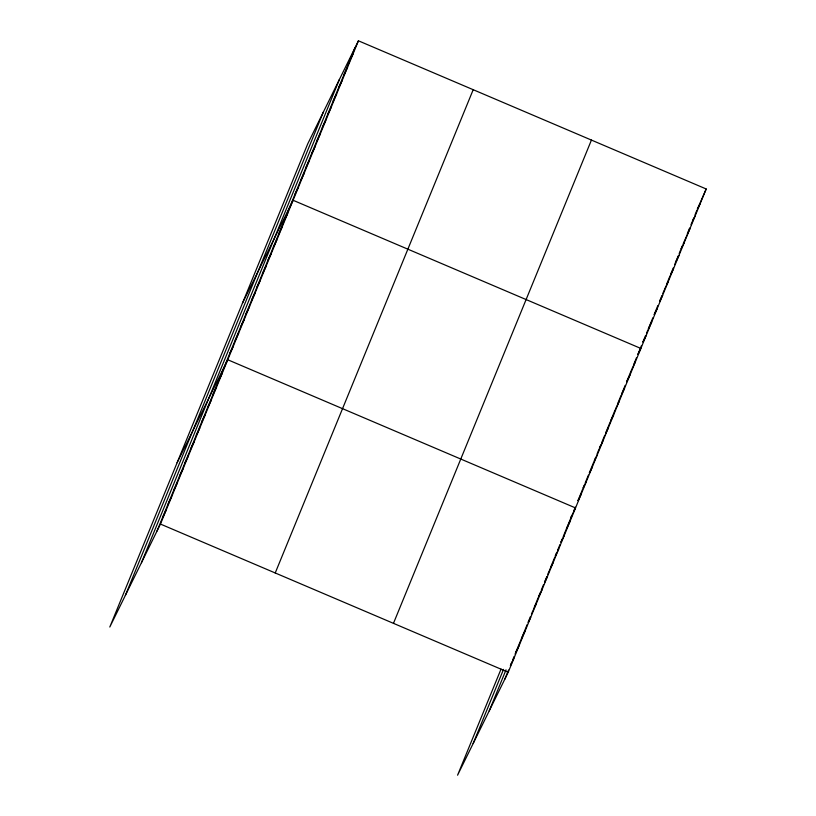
<?xml version="1.0" encoding="UTF-8"?>
<svg xmlns="http://www.w3.org/2000/svg" width="816" height="816" viewBox="0 0 816 816"><rect width="100%" height="100%" fill="white"/><g stroke="black" fill="none" stroke-linecap="round" stroke-linejoin="round"><path stroke-width="1.22" d="M125.378 595.354L323.35 112.088M141.443 562.724L339.415 79.458M157.019 531.053L354.991 47.787M358.428 40.8L307.775 143.759L109.803 627.025L160.456 524.066L358.428 40.8L706.197 188.975L508.225 672.241L457.572 775.2L501.044 669.079M275.227 572.965L473.198 89.699M393.465 623.342L591.437 140.077M473.147 743.529L503.533 669.365M489.212 710.899L506.032 669.824M504.788 679.228L508.531 670.099M511.805 662.113L510.398 665.54L513.835 658.553M512.734 659.838L514.141 656.411M515.08 654.126L527.228 624.464M528.166 622.18L530.502 616.478M531.43 614.193L532.838 610.766M534.235 607.349L538.448 597.077M538.917 595.935L540.314 592.508M541.253 590.233L543.589 584.521M544.527 582.247L546.863 576.535M547.791 574.25L549.199 570.833M550.596 567.406L554.809 557.134M556.675 552.575L555.278 556.002L558.715 549.015M557.614 550.29L559.949 544.588M562.285 538.886L560.888 542.303L564.325 535.316M563.224 536.602L572.098 514.916L570.547 518.089M573.913 510.49L575.28 507.164M578.003 500.524L582.532 489.447M584.348 485.02L582.991 488.335L586.429 481.358M585.256 482.807L588.438 475.055M589.346 472.831L593.875 461.764M594.334 460.652L595.69 457.327M597.057 454.012L598.873 449.575M600.688 445.148L599.321 448.474L602.759 441.487M601.596 442.935L604.768 435.183M605.676 432.97L610.215 421.892M610.664 420.781L615.203 409.714M617.467 404.175L621.098 395.311M622.006 393.098L625.178 385.346M626.994 380.909L631.533 369.842M633.808 364.303L636.521 357.653M637.888 354.338L641.519 345.474M645.599 335.509L642.875 342.149L646.313 335.162M646.507 333.295L647.863 329.97M652.861 317.791L648.322 328.858L651.76 321.881M654.218 314.466L657.849 305.602M659.665 301.175L661.929 295.637M662.837 293.423L664.204 290.098M666.927 283.458L670.099 275.706M670.548 274.594L673.271 267.954M674.638 264.629L675.546 262.415M675.995 261.304L678.269 255.765M679.167 253.552L680.534 250.226M682.349 245.8L680.983 249.125L684.42 242.138M683.257 243.586L689.867 228.847M687.337 233.621L689.602 228.082M690.968 224.757L691.876 222.544M692.325 221.432L693.692 218.117M695.048 214.792L696.864 210.365M349.554 61.078L352.991 54.091M344.107 74.368L347.545 67.381M338.66 87.659L342.098 80.672M333.214 100.949L336.651 93.962M327.777 114.23L331.214 107.253M322.33 127.52L325.768 120.544M316.883 140.811L320.321 133.824M311.437 154.102L314.874 147.115M306 167.392L309.437 160.405M300.553 180.683L303.991 173.696M295.106 193.973L298.544 186.986M242.444 303.236L293.097 200.277L640.866 348.452L637.928 354.44M284.223 220.555L287.66 213.568M278.776 233.845L282.214 226.858M273.329 247.136L276.767 240.149M267.883 260.426L271.32 253.439M262.446 273.717L265.883 266.73M256.999 287.008L260.437 280.021M251.552 300.288L254.99 293.311M246.106 313.579L249.543 306.602M240.669 326.869L244.106 319.882M235.222 340.16L238.66 333.173M229.775 353.45L233.213 346.463M177.113 462.713L227.766 359.754L575.535 507.94L572.597 513.927M218.719 380.44L222.156 373.453M213.119 394.128L216.556 387.141M207.509 407.816L210.946 400.84M201.899 421.515L205.336 414.528M196.289 435.203L199.726 428.216M190.679 448.902L194.116 441.915M185.069 462.59L188.506 455.603M179.459 476.279L182.896 469.302M173.849 489.977L177.286 482.99M168.239 503.666L171.676 496.679M162.629 517.364L166.066 510.377M706.197 188.975L697.323 209.253L700.261 203.266M692.366 221.544L695.314 215.557M676.036 261.416L678.983 255.428M670.589 274.706L673.537 268.719M664.652 288.997L668.09 282.01M659.705 301.288L662.643 295.3M654.259 314.578L657.206 308.591M631.992 368.73L635.429 361.743M626.545 382.021L629.983 375.034M621.588 394.312L624.536 388.324M615.652 408.602L619.089 401.615M610.705 420.893L613.652 414.905M605.747 433.184L608.206 428.196M594.374 460.765L597.312 454.777M589.417 473.056L591.875 468.068M578.034 500.636L580.982 494.649M566.488 528.615L569.925 521.628M549.668 569.69L553.105 562.703M544.547 582.389L547.495 576.402M538.937 596.078L541.885 590.09M533.327 609.766L536.275 603.779M528.207 622.465L530.665 617.477M521.618 638.153L525.055 631.166M516.008 651.841L519.445 644.864M160.456 524.066L508.225 672.241"/></g></svg>
